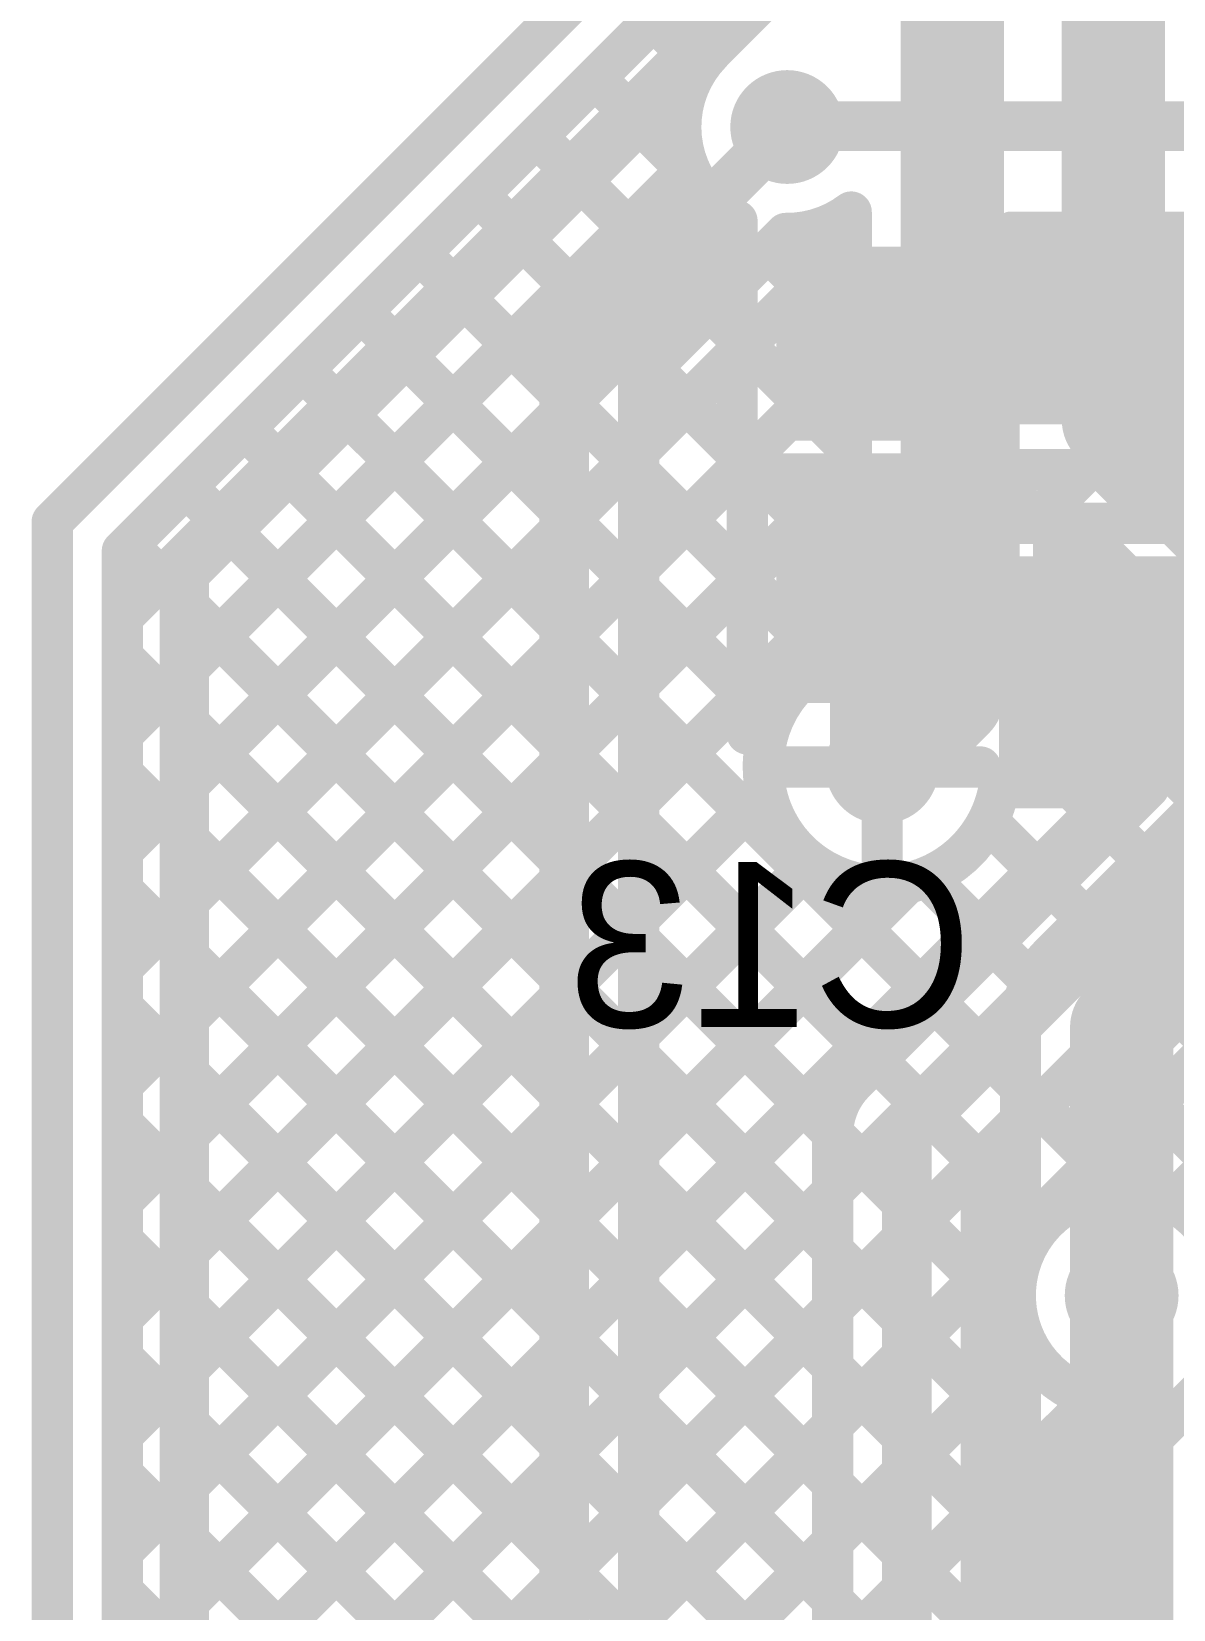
# Model space of a CAD drawing. Header units: millimetres. Extents: x 0.78 to 3.29, y 2.96 to 5.31.
# Drawn here: x 1.001 to 1.2775, y 4.29 to 4.6721 of the extents above; entities that cross this region are included whole.
import ezdxf

# ---------------------------------------------------------------- set-up
doc = ezdxf.new("R2010")
doc.units = ezdxf.units.MM
doc.header["$MEASUREMENT"] = 0
for name, color, linetype in [('BottomLayer', 5, 'Continuous'), ('BottomOverlay', 54, 'Continuous'), ('BottomPaste', 16, 'Continuous'), ('BottomSolder', 6, 'Continuous'), ('MultiLayer', 9, 'Continuous'), ('TopLayer', 1, 'Continuous'), ('TopSolder', 216, 'Continuous'), ('ViaHoleLayer', 16, 'Continuous')]:
    doc.layers.add(name, color=color, linetype=linetype)

# ---------------------------------------------------------------- blocks, each defined once
blk = doc.blocks.new('C__0603_B_16')
at = {"layer": 'BottomLayer'}
for points in [[(-0.045, 0.0175), (-0.045, -0.0175), (-0.015, 0.0175), (-0.015, -0.0175)], [(0.015, 0.0175), (0.015, -0.0175), (0.045, 0.0175), (0.045, -0.0175)]]:
    blk.add_solid(points, dxfattribs=at)
at = {"layer": 'BottomOverlay', "const_width": 0.005}
for points in [[(-0.05, 0.023), (-0.016, 0.023)], [(-0.05, 0.023), (-0.05, -0.023)], [(0.016, 0.023), (0.05, 0.023)], [(0.05, 0.023), (0.05, -0.023)], [(-0.05, -0.023), (-0.016, -0.023)], [(0.016, -0.023), (0.05, -0.023)]]:
    blk.add_lwpolyline(points, dxfattribs=at)
at = {"layer": 'BottomOverlay', "const_width": 0.0025}
for points in [[(-0.05125, 0.023, 1), (-0.04875, 0.023, 1)], [(-0.05125, 0.023, 1), (-0.04875, 0.023, 1)], [(-0.01725, 0.023, 1), (-0.01475, 0.023, 1)], [(0.01475, 0.023, 1), (0.01725, 0.023, 1)], [(0.04875, 0.023, 1), (0.05125, 0.023, 1)], [(0.04875, 0.023, 1), (0.05125, 0.023, 1)], [(-0.05125, -0.023, 1), (-0.04875, -0.023, 1)], [(-0.05125, -0.023, 1), (-0.04875, -0.023, 1)], [(-0.01725, -0.023, 1), (-0.01475, -0.023, 1)], [(0.01475, -0.023, 1), (0.01725, -0.023, 1)], [(0.04875, -0.023, 1), (0.05125, -0.023, 1)], [(0.04875, -0.023, 1), (0.05125, -0.023, 1)]]:
    blk.add_lwpolyline(points, format="xyb", close=True, dxfattribs=at)
at = {"layer": 'BottomPaste'}
for points in [[(-0.045, 0.0175), (-0.045, -0.0175), (-0.015, 0.0175), (-0.015, -0.0175)], [(0.015, 0.0175), (0.015, -0.0175), (0.045, 0.0175), (0.045, -0.0175)]]:
    blk.add_solid(points, dxfattribs=at)
at = {"layer": 'BottomSolder'}
for points in [[(-0.049, 0.0215), (-0.049, -0.0215), (-0.011, 0.0215), (-0.011, -0.0215)], [(0.011, 0.0215), (0.011, -0.0215), (0.049, 0.0215), (0.049, -0.0215)]]:
    blk.add_solid(points, dxfattribs=at)
blk = doc.blocks.new('R_______0805_B_17')
at = {"layer": 'BottomLayer'}
for points in [[(-0.06, -0.025), (-0.02, -0.025), (-0.06, 0.025), (-0.02, 0.025)], [(0.02, -0.025), (0.06, -0.025), (0.02, 0.025), (0.06, 0.025)]]:
    blk.add_solid(points, dxfattribs=at)
at = {"layer": 'BottomOverlay', "const_width": 0.005}
for points in [[(0.065, 0.031), (-0.065, 0.031)], [(-0.065, -0.031), (-0.065, 0.031)], [(0.065, -0.031), (0.065, 0.031)], [(0.065, -0.031), (-0.065, -0.031)]]:
    blk.add_lwpolyline(points, dxfattribs=at)
at = {"layer": 'BottomOverlay', "const_width": 0.0025}
for points in [[(-0.06625, 0.031, 1), (-0.06375, 0.031, 1)], [(-0.06625, 0.031, 1), (-0.06375, 0.031, 1)], [(0.06375, 0.031, 1), (0.06625, 0.031, 1)], [(0.06375, 0.031, 1), (0.06625, 0.031, 1)], [(-0.06625, -0.031, 1), (-0.06375, -0.031, 1)], [(-0.06625, -0.031, 1), (-0.06375, -0.031, 1)], [(0.06375, -0.031, 1), (0.06625, -0.031, 1)], [(0.06375, -0.031, 1), (0.06625, -0.031, 1)]]:
    blk.add_lwpolyline(points, format="xyb", close=True, dxfattribs=at)
at = {"layer": 'BottomPaste'}
for points in [[(-0.06, -0.025), (-0.02, -0.025), (-0.06, 0.025), (-0.02, 0.025)], [(0.02, -0.025), (0.06, -0.025), (0.02, 0.025), (0.06, 0.025)]]:
    blk.add_solid(points, dxfattribs=at)
at = {"layer": 'BottomSolder'}
for points in [[(-0.064, -0.029), (-0.016, -0.029), (-0.064, 0.029), (-0.016, 0.029)], [(0.016, -0.029), (0.064, -0.029), (0.016, 0.029), (0.064, 0.029)]]:
    blk.add_solid(points, dxfattribs=at)

msp = doc.modelspace()

# ---------------------------------------------------------------- linework, layer by layer
at = {"layer": 'BottomLayer'}
for points, const_width in [([(1.006, 4.55337), (1.17162, 4.719)], 0.01), ([(1.023, 4.54633), (1.1577, 4.68104)], 0.01), ([(1.15161, 4.67495), (1.16284, 4.66372)], 0.01), ([(1.023, 4.53025), (1.16277, 4.67002)], 0.01), ([(1.13747, 4.66081), (1.16108, 4.6372)], 0.01), ([(1.184, 4.64921), (1.5, 4.64921)], 0.012), ([(1.12333, 4.64666), (1.17183, 4.59816)], 0.01), ([(1.023, 4.50197), (1.16018, 4.63915)], 0.01), ([(1.10919, 4.63252), (1.17183, 4.56988)], 0.01), ([(1.17183, 4.566), (1.17183, 4.62627)], 0.01), ([(1.023, 4.47368), (1.17183, 4.62251)], 0.01), ([(1.09505, 4.61838), (1.17433, 4.5391)], 0.01), ([(1.0809, 4.60424), (1.17433, 4.51081)], 0.01), ([(1.26883, 4.601), (1.317, 4.601)], 0.01), ([(1.023, 4.4454), (1.17183, 4.59423)], 0.01), ([(1.06676, 4.59009), (1.2197, 4.43716)], 0.01), ([(1.05262, 4.57595), (1.20556, 4.42301)], 0.01), ([(1.17183, 4.56988), (1.17571, 4.566)], 0.01), ([(1.023, 4.41711), (1.17189, 4.566)], 0.01), ([(1.17183, 4.566), (1.17733, 4.566)], 0.01), ([(1.17571, 4.566), (1.17971, 4.562)], 0.01), ([(1.23633, 4.566), (1.346, 4.566)], 0.01), ([(1.24374, 4.553), (1.25674, 4.566)], 0.01), ([(1.26056, 4.566), (1.27356, 4.553)], 0.01), ([(1.27202, 4.553), (1.28502, 4.566)], 0.01), ([(1.03848, 4.56181), (1.195, 4.40529)], 0.01), ([(1.17433, 4.562), (1.23933, 4.562)], 0.01), ([(1.17433, 4.502), (1.17433, 4.562)], 0.01), ([(1.17733, 4.565), (1.23633, 4.565)], 0.01), ([(1.19617, 4.562), (1.19917, 4.565)], 0.01), ([(1.20499, 4.565), (1.20799, 4.562)], 0.01), ([(1.22445, 4.562), (1.22745, 4.565)], 0.01), ([(1.23328, 4.565), (1.23628, 4.562)], 0.01), ([(1.23628, 4.562), (1.23933, 4.55895)], 0.01), ([(1.23933, 4.553), (1.23933, 4.562)], 0.01), ([(1.23933, 4.55895), (1.24528, 4.553)], 0.01), ([(1.20683, 4.532), (1.20683, 4.557)], 0.01), ([(1.006, 3.72724), (1.006, 4.55337)], 0.01), ([(1.23933, 4.553), (1.30583, 4.553)], 0.01), ([(1.02433, 4.54767), (1.195, 4.377)], 0.01), ([(1.023, 4.06197), (1.023, 4.54633)], 0.01), ([(1.023, 4.38883), (1.17433, 4.54016)], 0.01), ([(1.20683, 4.49417), (1.20683, 4.532)], 0.025), ([(1.17933, 4.532), (1.20683, 4.532)], 0.01), ([(1.26883, 4.521), (1.26983, 4.522)], 0.025), ([(1.26983, 4.522), (1.319, 4.522)], 0.025), ([(1.023, 4.52072), (1.195, 4.34872)], 0.01), ([(1.023, 4.36055), (1.17433, 4.51187)], 0.01), ([(1.17433, 4.502), (1.17935, 4.502)], 0.01), ([(1.20683, 4.49417), (1.207, 4.494)], 0.025), ([(1.18322, 4.494), (1.207, 4.494)], 0.01), ([(1.207, 4.494), (1.23078, 4.494)], 0.01), ([(1.207, 4.47022), (1.207, 4.494)], 0.01), ([(1.023, 4.49243), (1.195, 4.32043)], 0.01), ([(1.023, 4.24741), (1.26459, 4.489)], 0.01), ([(1.023, 4.33226), (1.17883, 4.48809)], 0.01), ([(1.2003, 4.41775), (1.27154, 4.489)], 0.01), ([(1.23534, 4.489), (1.27154, 4.489)], 0.01), ([(1.25271, 4.489), (1.26213, 4.47958)], 0.01), ([(1.213, 4.405), (1.28923, 4.48123)], 0.012), ([(1.23259, 4.48083), (1.24798, 4.46544)], 0.01), ([(1.023, 4.30398), (1.18989, 4.47086)], 0.01), ([(1.21781, 4.46733), (1.23384, 4.4513)], 0.01), ([(1.023, 4.27569), (1.2132, 4.4659)], 0.01), ([(1.023, 4.46415), (1.195, 4.29215)], 0.01), ([(1.231, 4.39754), (1.29668, 4.46323)], 0.01), ([(1.27344, 4.43998), (1.28831, 4.42512)], 0.01), ([(1.023, 4.43587), (1.195, 4.26387)], 0.01), ([(1.231, 4.37056), (1.28878, 4.42833)], 0.01), ([(1.2593, 4.42584), (1.29486, 4.39028)], 0.01), ([(1.24516, 4.4117), (1.26508, 4.39178)], 0.01), ([(1.023, 4.40758), (1.195, 4.23558)], 0.01), ([(1.213, 4.142), (1.213, 4.405)], 0.012), ([(1.27736, 4.38863), (1.29467, 4.40594)], 0.01), ([(1.195, 4.16045), (1.195, 4.405)], 0.01), ([(1.231, 4.16045), (1.231, 4.39754)], 0.01), ([(1.23101, 4.39756), (1.2456, 4.38297)], 0.01), ([(1.023, 4.21912), (1.195, 4.39112)], 0.01), ([(1.023, 4.3793), (1.195, 4.2073)], 0.01), ([(1.265, 4.25571), (1.265, 4.366)], 0.025), ([(1.231, 4.36929), (1.23982, 4.36047)], 0.01), ([(1.023, 4.19084), (1.195, 4.36284)], 0.01), ([(1.2405, 4.25571), (1.2405, 4.35798)], 0.01), ([(1.231, 4.34227), (1.2405, 4.35177)], 0.01), ([(1.023, 4.35101), (1.195, 4.17901)], 0.01), ([(1.231, 4.341), (1.2405, 4.3315)], 0.01), ([(1.023, 4.16256), (1.195, 4.33456)], 0.01), ([(1.023, 4.32273), (1.19073, 4.15499)], 0.01), ([(1.231, 4.31399), (1.2405, 4.32349)], 0.01), ([(1.231, 4.31272), (1.2405, 4.30322)], 0.01), ([(1.023, 4.13427), (1.195, 4.30627)], 0.01), ([(1.023, 4.29444), (1.4635, 3.85394)], 0.01), ([(1.231, 4.2857), (1.2405, 4.2952)], 0.01)]:
    msp.add_lwpolyline(points, dxfattribs=dict(at, const_width=const_width))
at = {"layer": 'BottomLayer', "const_width": 0.01}
for points in [[(1.16556, 4.66702, -0.159846), (1.1577, 4.68104)], [(1.17183, 4.62627, -0.499459), (1.16556, 4.66702)], [(1.23534, 4.489, -1.055018), (1.17935, 4.502)], [(1.195, 4.405, -0.199396), (1.2003, 4.41775)], [(1.195, 4.405, -0.198912), (1.20027, 4.41773)], [(1.2405, 4.35798, -0.94681), (1.28848, 4.37664)]]:
    msp.add_lwpolyline(points, format="xyb", dxfattribs=at)
at = {"layer": 'BottomLayer'}
for points, const_width in [([(1.14911, 4.67495, 1), (1.15411, 4.67495, 1)], 0.005), ([(1.16027, 4.67002, 1), (1.16527, 4.67002, 1)], 0.005), ([(1.16306, 4.66702, 1), (1.16806, 4.66702, 1)], 0.005), ([(1.16306, 4.66702, 1), (1.16806, 4.66702, 1)], 0.005), ([(1.16034, 4.66372, 1), (1.16534, 4.66372, 1)], 0.005), ([(1.13497, 4.66081, 1), (1.13997, 4.66081, 1)], 0.005), ([(1.17711, 4.649, 1), (1.19089, 4.649, 1)], 0.01378), ([(1.181, 4.64921, 1), (1.187, 4.64921, 1)], 0.006), ([(1.12083, 4.64666, 1), (1.12583, 4.64666, 1)], 0.005), ([(1.15768, 4.63915, 1), (1.16268, 4.63915, 1)], 0.005), ([(1.15858, 4.6372, 1), (1.16358, 4.6372, 1)], 0.005), ([(1.10669, 4.63252, 1), (1.11169, 4.63252, 1)], 0.005), ([(1.16933, 4.62627, 1), (1.17433, 4.62627, 1)], 0.005), ([(1.16933, 4.62627, 1), (1.17433, 4.62627, 1)], 0.005), ([(1.16933, 4.62251, 1), (1.17433, 4.62251, 1)], 0.005), ([(1.09255, 4.61838, 1), (1.09755, 4.61838, 1)], 0.005), ([(1.0784, 4.60424, 1), (1.0834, 4.60424, 1)], 0.005), ([(1.26633, 4.601, 1), (1.27133, 4.601, 1)], 0.005), ([(1.16933, 4.59816, 1), (1.17433, 4.59816, 1)], 0.005), ([(1.16933, 4.59423, 1), (1.17433, 4.59423, 1)], 0.005), ([(1.06426, 4.59009, 1), (1.06926, 4.59009, 1)], 0.005), ([(1.05012, 4.57595, 1), (1.05512, 4.57595, 1)], 0.005), ([(1.16933, 4.56988, 1), (1.17433, 4.56988, 1)], 0.005), ([(1.16933, 4.56988, 1), (1.17433, 4.56988, 1)], 0.005), ([(1.16933, 4.566, 1), (1.17433, 4.566, 1)], 0.005), ([(1.16933, 4.566, 1), (1.17433, 4.566, 1)], 0.005), ([(1.16939, 4.566, 1), (1.17439, 4.566, 1)], 0.005), ([(1.17321, 4.566, 1), (1.17821, 4.566, 1)], 0.005), ([(1.17321, 4.566, 1), (1.17821, 4.566, 1)], 0.005), ([(1.17483, 4.566, 1), (1.17983, 4.566, 1)], 0.005), ([(1.23383, 4.566, 1), (1.23883, 4.566, 1)], 0.005), ([(1.25424, 4.566, 1), (1.25924, 4.566, 1)], 0.005), ([(1.25806, 4.566, 1), (1.26306, 4.566, 1)], 0.005), ([(1.03598, 4.56181, 1), (1.04098, 4.56181, 1)], 0.005), ([(1.17183, 4.562, 1), (1.17683, 4.562, 1)], 0.005), ([(1.17183, 4.562, 1), (1.17683, 4.562, 1)], 0.005), ([(1.17483, 4.565, 1), (1.17983, 4.565, 1)], 0.005), ([(1.17721, 4.562, 1), (1.18221, 4.562, 1)], 0.005), ([(1.19367, 4.562, 1), (1.19867, 4.562, 1)], 0.005), ([(1.19667, 4.565, 1), (1.20167, 4.565, 1)], 0.005), ([(1.20249, 4.565, 1), (1.20749, 4.565, 1)], 0.005), ([(1.20549, 4.562, 1), (1.21049, 4.562, 1)], 0.005), ([(1.22195, 4.562, 1), (1.22695, 4.562, 1)], 0.005), ([(1.22495, 4.565, 1), (1.22995, 4.565, 1)], 0.005), ([(1.23078, 4.565, 1), (1.23578, 4.565, 1)], 0.005), ([(1.23378, 4.562, 1), (1.23878, 4.562, 1)], 0.005), ([(1.23378, 4.562, 1), (1.23878, 4.562, 1)], 0.005), ([(1.23383, 4.565, 1), (1.23883, 4.565, 1)], 0.005), ([(1.23683, 4.562, 1), (1.24183, 4.562, 1)], 0.005), ([(1.23683, 4.562, 1), (1.24183, 4.562, 1)], 0.005), ([(1.23683, 4.55895, 1), (1.24183, 4.55895, 1)], 0.005), ([(1.23683, 4.55895, 1), (1.24183, 4.55895, 1)], 0.005), ([(1.20433, 4.557, 1), (1.20933, 4.557, 1)], 0.005), ([(1.0035, 4.55337, 1), (1.0085, 4.55337, 1)], 0.005), ([(1.0035, 4.55337, 1), (1.0085, 4.55337, 1)], 0.005), ([(1.23683, 4.553, 1), (1.24183, 4.553, 1)], 0.005), ([(1.23683, 4.553, 1), (1.24183, 4.553, 1)], 0.005), ([(1.24124, 4.553, 1), (1.24624, 4.553, 1)], 0.005), ([(1.24278, 4.553, 1), (1.24778, 4.553, 1)], 0.005), ([(1.26952, 4.553, 1), (1.27452, 4.553, 1)], 0.005), ([(1.27106, 4.553, 1), (1.27606, 4.553, 1)], 0.005), ([(1.02183, 4.54767, 1), (1.02683, 4.54767, 1)], 0.005), ([(1.0205, 4.54633, 1), (1.0255, 4.54633, 1)], 0.005), ([(1.0205, 4.54633, 1), (1.0255, 4.54633, 1)], 0.005), ([(1.17183, 4.54016, 1), (1.17683, 4.54016, 1)], 0.005), ([(1.17183, 4.5391, 1), (1.17683, 4.5391, 1)], 0.005), ([(1.20058, 4.532, 1), (1.21308, 4.532, 1)], 0.0125), ([(1.17683, 4.532, 1), (1.18183, 4.532, 1)], 0.005), ([(1.20433, 4.532, 1), (1.20933, 4.532, 1)], 0.005), ([(1.20433, 4.532, 1), (1.20933, 4.532, 1)], 0.005), ([(1.0205, 4.53025, 1), (1.0255, 4.53025, 1)], 0.005), ([(1.26258, 4.521, 1), (1.27508, 4.521, 1)], 0.0125), ([(1.26358, 4.522, 1), (1.27608, 4.522, 1)], 0.0125), ([(1.26358, 4.522, 1), (1.27608, 4.522, 1)], 0.0125), ([(1.0205, 4.52072, 1), (1.0255, 4.52072, 1)], 0.005), ([(1.17183, 4.51187, 1), (1.17683, 4.51187, 1)], 0.005), ([(1.17183, 4.51081, 1), (1.17683, 4.51081, 1)], 0.005), ([(1.0205, 4.50197, 1), (1.0255, 4.50197, 1)], 0.005), ([(1.17183, 4.502, 1), (1.17683, 4.502, 1)], 0.005), ([(1.17183, 4.502, 1), (1.17683, 4.502, 1)], 0.005), ([(1.17685, 4.502, 1), (1.18185, 4.502, 1)], 0.005), ([(1.17685, 4.502, 1), (1.18185, 4.502, 1)], 0.005), ([(1.20011, 4.494, 1), (1.21389, 4.494, 1)], 0.01378), ([(1.20058, 4.49417, 1), (1.21308, 4.49417, 1)], 0.0125), ([(1.20058, 4.49417, 1), (1.21308, 4.49417, 1)], 0.0125), ([(1.20075, 4.494, 1), (1.21325, 4.494, 1)], 0.0125), ([(1.18072, 4.494, 1), (1.18572, 4.494, 1)], 0.005), ([(1.2045, 4.494, 1), (1.2095, 4.494, 1)], 0.005), ([(1.2045, 4.494, 1), (1.2095, 4.494, 1)], 0.005), ([(1.2045, 4.494, 1), (1.2095, 4.494, 1)], 0.005), ([(1.22828, 4.494, 1), (1.23328, 4.494, 1)], 0.005), ([(1.0205, 4.49243, 1), (1.0255, 4.49243, 1)], 0.005), ([(1.17633, 4.48809, 1), (1.18133, 4.48809, 1)], 0.005), ([(1.23284, 4.489, 1), (1.23784, 4.489, 1)], 0.005), ([(1.23284, 4.489, 1), (1.23784, 4.489, 1)], 0.005), ([(1.25021, 4.489, 1), (1.25521, 4.489, 1)], 0.005), ([(1.26209, 4.489, 1), (1.26709, 4.489, 1)], 0.005), ([(1.26904, 4.489, 1), (1.27404, 4.489, 1)], 0.005), ([(1.26904, 4.489, 1), (1.27404, 4.489, 1)], 0.005), ([(1.23009, 4.48083, 1), (1.23509, 4.48083, 1)], 0.005), ([(1.25963, 4.47958, 1), (1.26463, 4.47958, 1)], 0.005), ([(1.0205, 4.47368, 1), (1.0255, 4.47368, 1)], 0.005), ([(1.18739, 4.47086, 1), (1.19239, 4.47086, 1)], 0.005), ([(1.2045, 4.47022, 1), (1.2095, 4.47022, 1)], 0.005), ([(1.21531, 4.46733, 1), (1.22031, 4.46733, 1)], 0.005), ([(1.0205, 4.46415, 1), (1.0255, 4.46415, 1)], 0.005), ([(1.2107, 4.4659, 1), (1.2157, 4.4659, 1)], 0.005), ([(1.24548, 4.46544, 1), (1.25048, 4.46544, 1)], 0.005), ([(1.23134, 4.4513, 1), (1.23634, 4.4513, 1)], 0.005), ([(1.0205, 4.4454, 1), (1.0255, 4.4454, 1)], 0.005), ([(1.27094, 4.43998, 1), (1.27594, 4.43998, 1)], 0.005), ([(1.0205, 4.43587, 1), (1.0255, 4.43587, 1)], 0.005), ([(1.2172, 4.43716, 1), (1.2222, 4.43716, 1)], 0.005), ([(1.2568, 4.42584, 1), (1.2618, 4.42584, 1)], 0.005), ([(1.20306, 4.42301, 1), (1.20806, 4.42301, 1)], 0.005), ([(1.0205, 4.41711, 1), (1.0255, 4.41711, 1)], 0.005), ([(1.19777, 4.41773, 1), (1.20277, 4.41773, 1)], 0.005), ([(1.1978, 4.41775, 1), (1.2028, 4.41775, 1)], 0.005), ([(1.1978, 4.41775, 1), (1.2028, 4.41775, 1)], 0.005), ([(1.24266, 4.4117, 1), (1.24766, 4.4117, 1)], 0.005), ([(1.0205, 4.40758, 1), (1.0255, 4.40758, 1)], 0.005), ([(1.1925, 4.40529, 1), (1.1975, 4.40529, 1)], 0.005), ([(1.21, 4.405, 1), (1.216, 4.405, 1)], 0.006), ([(1.21, 4.405, 1), (1.216, 4.405, 1)], 0.006), ([(1.1925, 4.405, 1), (1.1975, 4.405, 1)], 0.005), ([(1.1925, 4.405, 1), (1.1975, 4.405, 1)], 0.005), ([(1.1925, 4.405, 1), (1.1975, 4.405, 1)], 0.005), ([(1.2285, 4.39754, 1), (1.2335, 4.39754, 1)], 0.005), ([(1.2285, 4.39754, 1), (1.2335, 4.39754, 1)], 0.005), ([(1.22851, 4.39756, 1), (1.23351, 4.39756, 1)], 0.005), ([(1.1925, 4.39112, 1), (1.1975, 4.39112, 1)], 0.005), ([(1.26258, 4.39178, 1), (1.26758, 4.39178, 1)], 0.005), ([(1.0205, 4.38883, 1), (1.0255, 4.38883, 1)], 0.005), ([(1.27486, 4.38863, 1), (1.27986, 4.38863, 1)], 0.005), ([(1.2431, 4.38297, 1), (1.2481, 4.38297, 1)], 0.005), ([(1.0205, 4.3793, 1), (1.0255, 4.3793, 1)], 0.005), ([(1.1925, 4.377, 1), (1.1975, 4.377, 1)], 0.005), ([(1.25811, 4.366, 1), (1.27189, 4.366, 1)], 0.01378), ([(1.25875, 4.366, 1), (1.27125, 4.366, 1)], 0.0125), ([(1.2285, 4.37056, 1), (1.2335, 4.37056, 1)], 0.005), ([(1.2285, 4.36929, 1), (1.2335, 4.36929, 1)], 0.005), ([(1.0205, 4.36055, 1), (1.0255, 4.36055, 1)], 0.005), ([(1.1925, 4.36284, 1), (1.1975, 4.36284, 1)], 0.005), ([(1.23732, 4.36047, 1), (1.24232, 4.36047, 1)], 0.005), ([(1.238, 4.35798, 1), (1.243, 4.35798, 1)], 0.005), ([(1.238, 4.35798, 1), (1.243, 4.35798, 1)], 0.005), ([(1.238, 4.35177, 1), (1.243, 4.35177, 1)], 0.005), ([(1.0205, 4.35101, 1), (1.0255, 4.35101, 1)], 0.005), ([(1.1925, 4.34872, 1), (1.1975, 4.34872, 1)], 0.005), ([(1.2285, 4.34227, 1), (1.2335, 4.34227, 1)], 0.005), ([(1.2285, 4.341, 1), (1.2335, 4.341, 1)], 0.005), ([(1.1925, 4.33456, 1), (1.1975, 4.33456, 1)], 0.005), ([(1.0205, 4.33226, 1), (1.0255, 4.33226, 1)], 0.005), ([(1.238, 4.3315, 1), (1.243, 4.3315, 1)], 0.005), ([(1.0205, 4.32273, 1), (1.0255, 4.32273, 1)], 0.005), ([(1.238, 4.32349, 1), (1.243, 4.32349, 1)], 0.005), ([(1.1925, 4.32043, 1), (1.1975, 4.32043, 1)], 0.005), ([(1.2285, 4.31399, 1), (1.2335, 4.31399, 1)], 0.005), ([(1.2285, 4.31272, 1), (1.2335, 4.31272, 1)], 0.005), ([(1.1925, 4.30627, 1), (1.1975, 4.30627, 1)], 0.005), ([(1.0205, 4.30398, 1), (1.0255, 4.30398, 1)], 0.005), ([(1.238, 4.30322, 1), (1.243, 4.30322, 1)], 0.005), ([(1.0205, 4.29444, 1), (1.0255, 4.29444, 1)], 0.005), ([(1.238, 4.2952, 1), (1.243, 4.2952, 1)], 0.005), ([(1.1925, 4.29215, 1), (1.1975, 4.29215, 1)], 0.005), ([(1.2285, 4.2857, 1), (1.2335, 4.2857, 1)], 0.005)]:
    msp.add_lwpolyline(points, format="xyb", close=True, dxfattribs=dict(at, const_width=const_width))
msp.add_solid([(1.334, 4.578), (1.334, 4.62), (1.18383, 4.578), (1.18383, 4.62)], dxfattribs=at)
at = {"layer": 'BottomSolder', "const_width": 0.00991}
for points in [[(1.17905, 4.649, 1), (1.18895, 4.649, 1)], [(1.20205, 4.494, 1), (1.21195, 4.494, 1)], [(1.26005, 4.366, 1), (1.26995, 4.366, 1)]]:
    msp.add_lwpolyline(points, format="xyb", close=True, dxfattribs=at)
at = {"layer": 'MultiLayer', "const_width": 0.01378}
for points in [[(1.17711, 4.649, 1), (1.19089, 4.649, 1)], [(1.20011, 4.494, 1), (1.21389, 4.494, 1)], [(1.25811, 4.366, 1), (1.27189, 4.366, 1)]]:
    msp.add_lwpolyline(points, format="xyb", close=True, dxfattribs=at)
at = {"layer": 'TopLayer'}
for points, const_width in [([(1.224, 4.511), (1.224, 4.758)], 0.025), ([(1.263, 4.578), (1.263, 4.74597)], 0.025), ([(1.038, 4.541), (1.183, 4.686)], 0.012), ([(1.13, 4.595), (1.184, 4.649)], 0.012), ([(1.1995, 4.52179), (1.1995, 4.6284)], 0.01), ([(1.148, 4.58754), (1.18368, 4.62322)], 0.01), ([(1.148, 4.5704), (1.1995, 4.6219)], 0.01), ([(1.17937, 4.61891), (1.1995, 4.59878)], 0.01), ([(1.16522, 4.60477), (1.1995, 4.57049)], 0.01), ([(1.13, 3.97575), (1.13, 4.595)], 0.012), ([(1.148, 4.54211), (1.1995, 4.59361)], 0.01), ([(1.15108, 4.59063), (1.1995, 4.54221)], 0.01), ([(1.148, 3.97575), (1.148, 4.58754)], 0.01), ([(1.263, 4.578), (1.319, 4.522)], 0.025), ([(1.148, 4.56542), (1.19383, 4.51959)], 0.01), ([(1.148, 4.51383), (1.1995, 4.56533)], 0.01), ([(1.2485, 4.55785), (1.2945, 4.51185)], 0.01), ([(1.2485, 4.511), (1.2485, 4.55785)], 0.01), ([(1.2485, 4.54978), (1.2945, 4.50378)], 0.01), ([(1.2485, 4.52948), (1.26269, 4.54366)], 0.01), ([(1.038, 4.041), (1.038, 4.541)], 0.012), ([(1.148, 4.53714), (1.18033, 4.50481)], 0.01), ([(1.148, 4.48555), (1.1995, 4.53705)], 0.01), ([(1.24358, 4.49627), (1.27683, 4.52952)], 0.01), ([(1.2485, 4.52149), (1.28467, 4.48532)], 0.01), ([(1.207, 4.494), (1.224, 4.511)], 0.025), ([(1.207, 4.494), (1.207, 4.51778)], 0.01), ([(1.148, 4.37241), (1.29097, 4.51538)], 0.01), ([(1.148, 4.50886), (1.2405, 4.41636)], 0.01), ([(1.24435, 4.49736), (1.27053, 4.47118)], 0.01), ([(1.18322, 4.494), (1.207, 4.494)], 0.01), ([(1.207, 4.494), (1.23078, 4.494)], 0.01), ([(1.207, 4.47022), (1.207, 4.494)], 0.01), ([(1.235, 4.48735), (1.2413, 4.49365)], 0.01), ([(1.2477, 4.44835), (1.2945, 4.49515)], 0.01), ([(1.265, 4.431), (1.319, 4.485)], 0.025), ([(1.148, 4.45726), (1.17883, 4.48809)], 0.01), ([(1.148, 4.48057), (1.2405, 4.38807)], 0.01), ([(1.23259, 4.48083), (1.25639, 4.45704)], 0.01), ([(1.148, 4.42898), (1.18989, 4.47086)], 0.01), ([(1.21781, 4.46733), (1.24312, 4.44202)], 0.01), ([(1.148, 4.40069), (1.2132, 4.4659)], 0.01), ([(1.148, 4.45229), (1.23982, 4.36047)], 0.01), ([(1.148, 4.34412), (1.24138, 4.4375)], 0.01), ([(1.265, 4.366), (1.265, 4.431)], 0.025), ([(1.2405, 4.37402), (1.2405, 4.431)], 0.01), ([(1.148, 4.424), (1.24858, 4.32342)], 0.01), ([(1.148, 4.31584), (1.2405, 4.40834)], 0.01), ([(1.148, 4.39572), (1.24858, 4.29514)], 0.01), ([(1.148, 4.28756), (1.2405, 4.38006)], 0.01), ([(1.26558, 4.32458), (1.314, 4.373)], 0.01), ([(1.148, 4.36743), (1.24858, 4.26685)], 0.01), ([(1.148, 4.25927), (1.24237, 4.35364)], 0.01), ([(1.25358, 4.33662), (1.25812, 4.34116)], 0.01), ([(1.148, 4.33915), (1.24858, 4.23857)], 0.01), ([(1.148, 4.23099), (1.25278, 4.33576)], 0.01), ([(1.24858, 4.15742), (1.24858, 4.32458)], 0.01), ([(1.26558, 4.15742), (1.26558, 4.32458)], 0.01), ([(1.148, 4.31087), (1.24858, 4.21028)], 0.01), ([(1.148, 4.2027), (1.24858, 4.30328)], 0.01)]:
    msp.add_lwpolyline(points, dxfattribs=dict(at, const_width=const_width))
for points, const_width in [([(1.17711, 4.649, 1), (1.19089, 4.649, 1)], 0.01378), ([(1.181, 4.649, 1), (1.187, 4.649, 1)], 0.006), ([(1.197, 4.6284, 1), (1.202, 4.6284, 1)], 0.005), ([(1.197, 4.6284, 1), (1.202, 4.6284, 1)], 0.005), ([(1.18118, 4.62322, 1), (1.18618, 4.62322, 1)], 0.005), ([(1.18118, 4.62322, 1), (1.18618, 4.62322, 1)], 0.005), ([(1.197, 4.6219, 1), (1.202, 4.6219, 1)], 0.005), ([(1.17687, 4.61891, 1), (1.18187, 4.61891, 1)], 0.005), ([(1.16272, 4.60477, 1), (1.16772, 4.60477, 1)], 0.005), ([(1.197, 4.59878, 1), (1.202, 4.59878, 1)], 0.005), ([(1.127, 4.595, 1), (1.133, 4.595, 1)], 0.006), ([(1.127, 4.595, 1), (1.133, 4.595, 1)], 0.006), ([(1.197, 4.59361, 1), (1.202, 4.59361, 1)], 0.005), ([(1.14858, 4.59063, 1), (1.15358, 4.59063, 1)], 0.005), ([(1.1455, 4.58754, 1), (1.1505, 4.58754, 1)], 0.005), ([(1.1455, 4.58754, 1), (1.1505, 4.58754, 1)], 0.005), ([(1.25675, 4.578, 1), (1.26925, 4.578, 1)], 0.0125), ([(1.25675, 4.578, 1), (1.26925, 4.578, 1)], 0.0125), ([(1.1455, 4.5704, 1), (1.1505, 4.5704, 1)], 0.005), ([(1.197, 4.57049, 1), (1.202, 4.57049, 1)], 0.005), ([(1.1455, 4.56542, 1), (1.1505, 4.56542, 1)], 0.005), ([(1.197, 4.56533, 1), (1.202, 4.56533, 1)], 0.005), ([(1.246, 4.55785, 1), (1.251, 4.55785, 1)], 0.005), ([(1.246, 4.55785, 1), (1.251, 4.55785, 1)], 0.005), ([(1.246, 4.54978, 1), (1.251, 4.54978, 1)], 0.005), ([(1.26019, 4.54366, 1), (1.26519, 4.54366, 1)], 0.005), ([(1.035, 4.541, 1), (1.041, 4.541, 1)], 0.006), ([(1.035, 4.541, 1), (1.041, 4.541, 1)], 0.006), ([(1.1455, 4.54211, 1), (1.1505, 4.54211, 1)], 0.005), ([(1.197, 4.54221, 1), (1.202, 4.54221, 1)], 0.005), ([(1.1455, 4.53714, 1), (1.1505, 4.53714, 1)], 0.005), ([(1.197, 4.53705, 1), (1.202, 4.53705, 1)], 0.005), ([(1.246, 4.52948, 1), (1.251, 4.52948, 1)], 0.005), ([(1.27433, 4.52952, 1), (1.27933, 4.52952, 1)], 0.005), ([(1.197, 4.52179, 1), (1.202, 4.52179, 1)], 0.005), ([(1.197, 4.52179, 1), (1.202, 4.52179, 1)], 0.005), ([(1.246, 4.52149, 1), (1.251, 4.52149, 1)], 0.005), ([(1.19133, 4.51959, 1), (1.19633, 4.51959, 1)], 0.005), ([(1.2045, 4.51778, 1), (1.2095, 4.51778, 1)], 0.005), ([(1.21775, 4.511, 1), (1.23025, 4.511, 1)], 0.0125), ([(1.21775, 4.511, 1), (1.23025, 4.511, 1)], 0.0125), ([(1.1455, 4.51383, 1), (1.1505, 4.51383, 1)], 0.005), ([(1.1455, 4.50886, 1), (1.1505, 4.50886, 1)], 0.005), ([(1.246, 4.511, 1), (1.251, 4.511, 1)], 0.005), ([(1.246, 4.511, 1), (1.251, 4.511, 1)], 0.005), ([(1.246, 4.511, 1), (1.251, 4.511, 1)], 0.005), ([(1.17783, 4.50481, 1), (1.18283, 4.50481, 1)], 0.005), ([(1.20011, 4.494, 1), (1.21389, 4.494, 1)], 0.01378), ([(1.20075, 4.494, 1), (1.21325, 4.494, 1)], 0.0125), ([(1.24185, 4.49736, 1), (1.24685, 4.49736, 1)], 0.005), ([(1.18072, 4.494, 1), (1.18572, 4.494, 1)], 0.005), ([(1.2045, 4.494, 1), (1.2095, 4.494, 1)], 0.005), ([(1.2045, 4.494, 1), (1.2095, 4.494, 1)], 0.005), ([(1.2045, 4.494, 1), (1.2095, 4.494, 1)], 0.005), ([(1.2045, 4.494, 1), (1.2095, 4.494, 1)], 0.005), ([(1.22828, 4.494, 1), (1.23328, 4.494, 1)], 0.005), ([(1.2388, 4.49365, 1), (1.2438, 4.49365, 1)], 0.005), ([(1.2388, 4.49365, 1), (1.2438, 4.49365, 1)], 0.005), ([(1.23882, 4.49368, 1), (1.24382, 4.49368, 1)], 0.005), ([(1.24108, 4.49627, 1), (1.24608, 4.49627, 1)], 0.005), ([(1.1455, 4.48555, 1), (1.1505, 4.48555, 1)], 0.005), ([(1.17633, 4.48809, 1), (1.18133, 4.48809, 1)], 0.005), ([(1.2325, 4.48735, 1), (1.2375, 4.48735, 1)], 0.005), ([(1.2325, 4.48735, 1), (1.2375, 4.48735, 1)], 0.005), ([(1.1455, 4.48057, 1), (1.1505, 4.48057, 1)], 0.005), ([(1.23009, 4.48083, 1), (1.23509, 4.48083, 1)], 0.005), ([(1.18739, 4.47086, 1), (1.19239, 4.47086, 1)], 0.005), ([(1.2045, 4.47022, 1), (1.2095, 4.47022, 1)], 0.005), ([(1.26803, 4.47118, 1), (1.27303, 4.47118, 1)], 0.005), ([(1.21531, 4.46733, 1), (1.22031, 4.46733, 1)], 0.005), ([(1.2107, 4.4659, 1), (1.2157, 4.4659, 1)], 0.005), ([(1.1455, 4.45726, 1), (1.1505, 4.45726, 1)], 0.005), ([(1.25389, 4.45704, 1), (1.25889, 4.45704, 1)], 0.005), ([(1.1455, 4.45229, 1), (1.1505, 4.45229, 1)], 0.005), ([(1.24518, 4.44832, 1), (1.25018, 4.44832, 1)], 0.005), ([(1.2452, 4.44835, 1), (1.2502, 4.44835, 1)], 0.005), ([(1.2452, 4.44835, 1), (1.2502, 4.44835, 1)], 0.005), ([(1.24062, 4.44202, 1), (1.24562, 4.44202, 1)], 0.005), ([(1.23888, 4.4375, 1), (1.24388, 4.4375, 1)], 0.005), ([(1.25875, 4.431, 1), (1.27125, 4.431, 1)], 0.0125), ([(1.25875, 4.431, 1), (1.27125, 4.431, 1)], 0.0125), ([(1.1455, 4.42898, 1), (1.1505, 4.42898, 1)], 0.005), ([(1.238, 4.431, 1), (1.243, 4.431, 1)], 0.005), ([(1.238, 4.431, 1), (1.243, 4.431, 1)], 0.005), ([(1.238, 4.431, 1), (1.243, 4.431, 1)], 0.005), ([(1.1455, 4.424, 1), (1.1505, 4.424, 1)], 0.005), ([(1.238, 4.41636, 1), (1.243, 4.41636, 1)], 0.005), ([(1.238, 4.40834, 1), (1.243, 4.40834, 1)], 0.005), ([(1.1455, 4.40069, 1), (1.1505, 4.40069, 1)], 0.005), ([(1.1455, 4.39572, 1), (1.1505, 4.39572, 1)], 0.005), ([(1.238, 4.38807, 1), (1.243, 4.38807, 1)], 0.005), ([(1.238, 4.38006, 1), (1.243, 4.38006, 1)], 0.005), ([(1.25811, 4.366, 1), (1.27189, 4.366, 1)], 0.01378), ([(1.1455, 4.37241, 1), (1.1505, 4.37241, 1)], 0.005), ([(1.238, 4.37402, 1), (1.243, 4.37402, 1)], 0.005), ([(1.238, 4.37402, 1), (1.243, 4.37402, 1)], 0.005), ([(1.25875, 4.366, 1), (1.27125, 4.366, 1)], 0.0125), ([(1.1455, 4.36743, 1), (1.1505, 4.36743, 1)], 0.005), ([(1.23732, 4.36047, 1), (1.24232, 4.36047, 1)], 0.005), ([(1.23987, 4.35364, 1), (1.24487, 4.35364, 1)], 0.005), ([(1.1455, 4.34412, 1), (1.1505, 4.34412, 1)], 0.005), ([(1.25562, 4.34116, 1), (1.26062, 4.34116, 1)], 0.005), ([(1.25562, 4.34116, 1), (1.26062, 4.34116, 1)], 0.005), ([(1.1455, 4.33915, 1), (1.1505, 4.33915, 1)], 0.005), ([(1.25106, 4.3366, 1), (1.25606, 4.3366, 1)], 0.005), ([(1.25108, 4.33662, 1), (1.25608, 4.33662, 1)], 0.005), ([(1.25108, 4.33662, 1), (1.25608, 4.33662, 1)], 0.005), ([(1.25028, 4.33576, 1), (1.25528, 4.33576, 1)], 0.005), ([(1.24608, 4.32458, 1), (1.25108, 4.32458, 1)], 0.005), ([(1.24608, 4.32458, 1), (1.25108, 4.32458, 1)], 0.005), ([(1.24608, 4.32458, 1), (1.25108, 4.32458, 1)], 0.005), ([(1.24608, 4.32342, 1), (1.25108, 4.32342, 1)], 0.005), ([(1.26308, 4.32458, 1), (1.26808, 4.32458, 1)], 0.005), ([(1.26308, 4.32458, 1), (1.26808, 4.32458, 1)], 0.005), ([(1.1455, 4.31584, 1), (1.1505, 4.31584, 1)], 0.005), ([(1.1455, 4.31087, 1), (1.1505, 4.31087, 1)], 0.005), ([(1.24608, 4.30328, 1), (1.25108, 4.30328, 1)], 0.005), ([(1.24608, 4.29514, 1), (1.25108, 4.29514, 1)], 0.005), ([(1.1455, 4.28756, 1), (1.1505, 4.28756, 1)], 0.005)]:
    msp.add_lwpolyline(points, format="xyb", close=True, dxfattribs=dict(at, const_width=const_width))
at = {"layer": 'TopLayer', "const_width": 0.01}
for points in [[(1.1995, 4.6284, -0.165884), (1.18368, 4.62322)], [(1.235, 4.48735, -1.759269), (1.1995, 4.52179)], [(1.2485, 4.511, -0.199267), (1.2413, 4.49365)], [(1.2485, 4.511, -0.198912), (1.24132, 4.49368)], [(1.2405, 4.431, -0.199267), (1.2477, 4.44835)], [(1.2405, 4.431, -0.198912), (1.24768, 4.44832)], [(1.25812, 4.34116, -0.427765), (1.2405, 4.37402)], [(1.24858, 4.32458, -0.199327), (1.25358, 4.33662)], [(1.24858, 4.32458, -0.198912), (1.25356, 4.3366)]]:
    msp.add_lwpolyline(points, format="xyb", dxfattribs=at)
at = {"layer": 'TopSolder', "const_width": 0.00991}
for points in [[(1.17905, 4.649, 1), (1.18895, 4.649, 1)], [(1.20205, 4.494, 1), (1.21195, 4.494, 1)], [(1.26005, 4.366, 1), (1.26995, 4.366, 1)]]:
    msp.add_lwpolyline(points, format="xyb", close=True, dxfattribs=at)
at = {"layer": 'ViaHoleLayer', "const_width": 0.00591}
for points in [[(1.18105, 4.649, 1), (1.18695, 4.649, 1)], [(1.20405, 4.494, 1), (1.20995, 4.494, 1)], [(1.26205, 4.366, 1), (1.26795, 4.366, 1)]]:
    msp.add_lwpolyline(points, format="xyb", close=True, dxfattribs=at)

# ---------------------------------------------------------------- block references
for name, p, rotation in [('R_______0805_B_17', (1.26883, 4.561), 270), ('C__0603_B_16', (1.20683, 4.562), 90)]:
    msp.add_blockref(name, p, dxfattribs=dict(rotation=rotation))

# ---------------------------------------------------------------- texts
at = {"layer": 'BottomOverlay', "text_generation_flag": 2}
msp.add_text('C13', height=0.04, dxfattribs=at).set_placement((1.229, 4.431))

doc.saveas('drawing.dxf')
